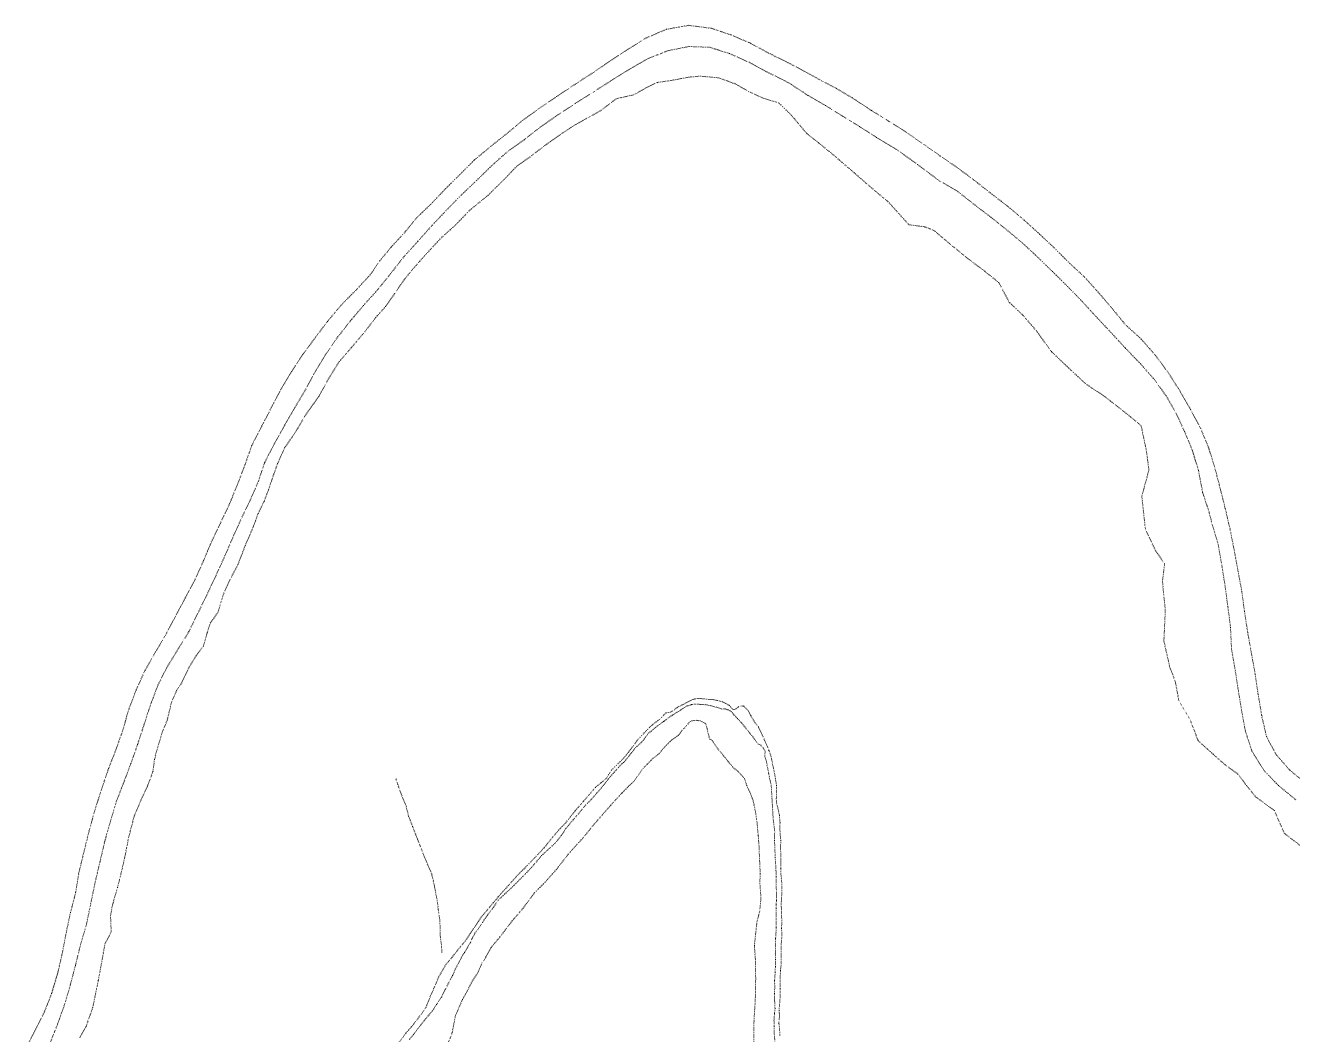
# Model space of a CAD drawing. Extents: x 682410 to 689460, y 7661803 to 7669124.
# Drawn here: x 684448.8 to 684830, y 7666235.3 to 7666538.9 of the extents above; entities that cross this region are included whole.
import ezdxf

# ---------------------------------------------------------------- set-up
doc = ezdxf.new("R2010")
doc.units = 0
doc.header["$MEASUREMENT"] = 0
doc.linetypes.add('DOT', pattern=[0.25, 0, -0.25])
doc.layers.add('02 TOE_Line', color=1, linetype='DOT', lineweight=20)

msp = doc.modelspace()

# ---------------------------------------------------------------- linework, layer by layer
at = {"layer": '02 TOE_Line'}
for points in [[(684833.72, 7666311.17, 4339.72), (684829.14, 7666314.86, 4339.13), (684825.05, 7666319.53, 4338.57), (684822.1, 7666325.05, 4337.99), (684820.68, 7666331.3, 4337.61), (684819.62, 7666337.64, 4337.23), (684818.72, 7666343.74, 4336.8), (684817.62, 7666349.87, 4336.47), (684816.48, 7666356.26, 4336.13), (684815.49, 7666362.68, 4335.78), (684814.69, 7666368.66, 4335.52), (684813.55, 7666374.87, 4335.33), (684812.39, 7666381.14, 4335.13), (684811.15, 7666387.39, 4334.94), (684809.72, 7666393.57, 4334.76), (684808.21, 7666399.6, 4334.5), (684806.6, 7666405.77, 4334.39), (684804.66, 7666412.05, 4334.51), (684802.22, 7666417.91, 4334.49), (684799.29, 7666423.36, 4334.4), (684796.07, 7666428.98, 4334.31), (684792.48, 7666434.61, 4334.27), (684788.51, 7666439.94, 4334.1), (684784.42, 7666444.59, 4334.01), (684779.75, 7666448.82, 4333.95), (684775.73, 7666453.72, 4333.96), (684771.71, 7666458.45, 4333.8), (684767.32, 7666463.3, 4333.76), (684762.8, 7666467.46, 4333.61), (684758.29, 7666472, 4333.37), (684753.82, 7666476.18, 4333.08), (684749.2, 7666480.37, 4332.85), (684744.21, 7666484.57, 4332.51), (684739, 7666488.58, 4332.35), (684734, 7666492.52, 4332.06), (684729.03, 7666496.19, 4331.68), (684724, 7666499.64, 4331.39), (684718.99, 7666503.19, 4330.96), (684713.8, 7666506.76, 4330.41), (684708.46, 7666510.17, 4330.01), (684703.24, 7666513.36, 4329.57), (684697.52, 7666517.14, 4328.89), (684692.75, 7666519.97, 4328.45), (684688.22, 7666522.34, 4328.02), (684684.11, 7666524.59, 4327.67), (684678.13, 7666527.77, 4327.06), (684672.25, 7666530.66, 4326.52), (684666.93, 7666533.56, 4325.99), (684661.19, 7666536.01, 4325.42), (684655.2, 7666538.05, 4324.95), (684648.33, 7666538.95, 4324.5), (684641.62, 7666537.75, 4323.97), (684635.57, 7666535.16, 4323.57), (684629.89, 7666531.67, 4323.05), (684624.58, 7666528.15, 4322.38), (684619.27, 7666524.52, 4321.73), (684614.17, 7666521.25, 4321.13), (684608.61, 7666517.52, 4320.47), (684603.37, 7666513.96, 4319.9), (684598.4, 7666510.36, 4319.27), (684593.69, 7666506.43, 4318.58), (684588.83, 7666502.56, 4318), (684583.92, 7666498.49, 4317.48), (684579.48, 7666494.03, 4316.95), (684575.1, 7666489.69, 4316.5), (684570.9, 7666485.27, 4316.07), (684566.45, 7666480.99, 4315.52), (684563.05, 7666476.79, 4315.15), (684558.94, 7666472.34, 4314.66), (684555.44, 7666468.13, 4314.22), (684552.74, 7666464.13, 4313.79), (684548.4, 7666459.42, 4313.52), (684544.03, 7666455.04, 4313.26), (684539.66, 7666449.85, 4312.77), (684535.9, 7666444.85, 4312.33), (684532.24, 7666439.88, 4311.77), (684528.9, 7666434.79, 4311.26), (684525.56, 7666429.24, 4310.77), (684522.75, 7666423.86, 4310.35), (684519.92, 7666418.37, 4309.72), (684516.92, 7666412.53, 4309.06), (684514.86, 7666406.72, 4308.56), (684512.66, 7666400.93, 4308.01), (684510.24, 7666395, 4307.64), (684507.5, 7666389.21, 4307.05), (684504.76, 7666383.53, 4306.45), (684502.42, 7666377.89, 4305.85), (684499.93, 7666372.37, 4305.15), (684496.87, 7666366.61, 4304.45), (684493.98, 7666361.17, 4303.99), (684491.1, 7666355.74, 4303.6), (684488.05, 7666350.54, 4303.15), (684484.79, 7666344.87, 4302.67), (684482.1, 7666338.9, 4302.16), (684479.87, 7666333, 4301.5), (684478.17, 7666327.04, 4300.86), (684476.06, 7666321.04, 4300.23), (684473.81, 7666315.31, 4299.7), (684471.76, 7666309.18, 4299.08), (684469.82, 7666303.18, 4298.48), (684468.06, 7666296.87, 4297.83), (684466.49, 7666290.51, 4297.08), (684464.91, 7666284.04, 4296.19), (684463.92, 7666277.94, 4295.25), (684462.38, 7666272.02, 4294.25), (684461.09, 7666265.93, 4293.51), (684459.92, 7666259.77, 4292.69), (684458.55, 7666253.84, 4291.92), (684456.71, 7666247.66, 4290.99), (684454.56, 7666242.19, 4290.17), (684451.6, 7666236.29, 4289.3), (684448.82, 7666230.9, 4288.69)], [(684830.94, 7666305.98, 4339.64), (684825.71, 7666310.26, 4339.17), (684821.4, 7666314.74, 4338.77), (684817.78, 7666320.47, 4338.17), (684815.76, 7666326.69, 4337.77), (684814.64, 7666332.8, 4337.41), (684813.67, 7666338.75, 4337.12), (684812.7, 7666345, 4336.61), (684811.6, 7666351.28, 4336.21), (684811.3, 7666357.81, 4335.77), (684810.48, 7666364.23, 4335.46), (684809.68, 7666370.21, 4335.3), (684808.67, 7666376.56, 4335.17), (684807.58, 7666382.8, 4334.93), (684805.8, 7666388.8, 4334.75), (684804.79, 7666392.75, 4334.64), (684802.92, 7666398.42, 4334.49), (684801.66, 7666405.03, 4334.33), (684799.82, 7666411.07, 4334.21), (684797.49, 7666416.75, 4334.35), (684794.93, 7666422.23, 4334.22), (684791.94, 7666427.47, 4334.16), (684788.23, 7666432.59, 4334.17), (684784.19, 7666437.15, 4334.05), (684779.7, 7666441.82, 4333.9), (684775.25, 7666446.66, 4333.9), (684770.81, 7666451.37, 4333.73), (684766.64, 7666455.93, 4333.59), (684762.31, 7666460.39, 4333.53), (684757.75, 7666464.88, 4333.33), (684753.28, 7666469.24, 4333.07), (684748.72, 7666473.48, 4332.85), (684744.05, 7666477.37, 4332.61), (684739.2, 7666481.25, 4332.33), (684734.18, 7666485.08, 4332.09), (684729.17, 7666489.03, 4331.8), (684723.8, 7666492.12, 4331.41), (684717.17, 7666497.07, 4330.84), (684711.19, 7666501.38, 4330.33), (684704.82, 7666505.23, 4329.85), (684699.73, 7666508.51, 4329.34), (684694.6, 7666511.64, 4328.83), (684689.51, 7666514.81, 4328.39), (684684.18, 7666517.88, 4327.86), (684678.47, 7666521.64, 4327.26), (684671.83, 7666524.94, 4326.66), (684666.49, 7666527.83, 4326.05), (684660.64, 7666530.45, 4325.32), (684654.67, 7666532.34, 4324.78), (684648.4, 7666532.58, 4324.29), (684642.1, 7666531.32, 4323.86), (684635.98, 7666528.89, 4323.25), (684630.28, 7666525.61, 4322.56), (684624.68, 7666522.09, 4321.95), (684619.44, 7666518.75, 4321.35), (684614.22, 7666515.44, 4320.72), (684608.97, 7666512, 4320.12), (684603.73, 7666508.37, 4319.44), (684598.81, 7666504.51, 4318.73), (684593.7, 7666500.84, 4318.17), (684588.99, 7666496.64, 4317.59), (684584.51, 7666492.26, 4317.05), (684579.87, 7666487.83, 4316.52), (684575.61, 7666483.48, 4316.05), (684571.16, 7666478.79, 4315.55), (684566.83, 7666473.93, 4314.95), (684562.62, 7666469.29, 4314.53), (684558.66, 7666464.21, 4313.92), (684554.79, 7666459.41, 4313.49), (684550.52, 7666454.68, 4313.27), (684546.58, 7666450.05, 4313), (684542.81, 7666445.24, 4312.63), (684539.36, 7666440.29, 4312.14), (684536.05, 7666434.89, 4311.64), (684533.23, 7666429.59, 4311.14), (684529.9, 7666424, 4310.64), (684526.83, 7666418.66, 4310.12), (684523.8, 7666413.23, 4309.54), (684520.82, 7666407.47, 4308.94), (684518.86, 7666401.67, 4308.28), (684516.46, 7666396.09, 4307.74), (684513.76, 7666390.54, 4307.3), (684511.25, 7666384.94, 4306.83), (684508.86, 7666379.42, 4306.28), (684506.21, 7666373.57, 4305.63), (684503.52, 7666367.82, 4305), (684500.84, 7666362.36, 4304.35), (684497.97, 7666356.52, 4303.89), (684494.81, 7666351.35, 4303.46), (684491.4, 7666345.85, 4303.09), (684488.71, 7666340.47, 4302.61), (684486.46, 7666334.58, 4301.95), (684484.45, 7666328.36, 4301.15), (684482.58, 7666322.63, 4300.39), (684480.58, 7666316.92, 4300.06), (684478.45, 7666311.29, 4299.48), (684476.13, 7666305.31, 4298.97), (684474.41, 7666299.55, 4298.22), (684472.67, 7666293.37, 4297.5), (684471.29, 7666287.4, 4296.78), (684469.81, 7666281.16, 4295.96), (684467.2, 7666268.51, 4294.08), (684465.39, 7666262.3, 4293.22), (684463.88, 7666256.15, 4292.36), (684462.28, 7666250.08, 4291.52), (684460.59, 7666244.27, 4290.7), (684458.44, 7666238.32, 4289.9), (684455.99, 7666232.11, 4289.09)], [(684833.9, 7666290.96, 4333.6), (684827.47, 7666295.89, 4333.24), (684824.47, 7666302.76, 4335.26), (684818.9, 7666306.83, 4334.42), (684816.12, 7666310.26, 4334.32), (684813.55, 7666313.69, 4333.89), (684809.69, 7666316.48, 4332.4), (684806.05, 7666319.69, 4330.51), (684801.55, 7666323.77, 4328.08), (684799.19, 7666329.98, 4326.95), (684795.76, 7666335.77, 4324.83), (684794.69, 7666341.56, 4324.29), (684792.98, 7666346.06, 4323.36), (684791.26, 7666353.78, 4322.68), (684791.69, 7666363, 4323.53), (684791.05, 7666369.22, 4323.49), (684790.84, 7666371.79, 4323.51), (684791.48, 7666376.93, 4324.33), (684788.69, 7666381.01, 4323.01), (684785.69, 7666387.44, 4322.03), (684784.62, 7666397.3, 4322.94), (684786.77, 7666405.23, 4325.48), (684785.91, 7666411.45, 4326.58), (684784.41, 7666418.53, 4327.8), (684779.48, 7666422.6, 4326.16), (684772.84, 7666427.74, 4325), (684767.91, 7666430.96, 4323.87), (684762.13, 7666436.32, 4323.36), (684757.41, 7666440.82, 4322.96), (684752.91, 7666447.04, 4323.43), (684748.84, 7666451.76, 4323.66), (684744.77, 7666455.62, 4323.35), (684741.56, 7666461.62, 4324.55), (684737.27, 7666465.05, 4324.25), (684732.13, 7666468.91, 4323.76), (684727.42, 7666472.77, 4323.59), (684722.06, 7666477.27, 4323.5), (684719.28, 7666478.34, 4322.89), (684714.56, 7666478.98, 4321.34), (684708.35, 7666485.84, 4321.91), (684703.21, 7666490.13, 4321.79), (684698.06, 7666494.63, 4322.21), (684692.07, 7666499.78, 4322.41), (684687.35, 7666503.64, 4322.48), (684683.85, 7666506.41, 4322.45), (684679.15, 7666512, 4323.14), (684675.43, 7666515.62, 4323.42), (684671.05, 7666516.89, 4322.44), (684666.67, 7666518.9, 4321.86), (684662.29, 7666521.35, 4321.5), (684657.36, 7666523.16, 4320.83), (684651.76, 7666523.66, 4319.87), (684648.36, 7666523.36, 4319.43), (684643.2, 7666522.39, 4319.21), (684638.81, 7666521.74, 4319.4), (684635.63, 7666520.23, 4319.08), (684631.78, 7666518.06, 4318.76), (684626.51, 7666516.85, 4319.12), (684622, 7666513.38, 4318.45), (684614.09, 7666508.93, 4317.83), (684610.02, 7666506.32, 4317.4), (684605.62, 7666503.18, 4316.8), (684600.89, 7666499.6, 4316.13), (684596.61, 7666496.55, 4315.69), (684592.86, 7666492.64, 4314.98), (684588.02, 7666487.85, 4314.32), (684582.52, 7666483.38, 4314.08), (684578.12, 7666478.79, 4313.72), (684573.83, 7666474.97, 4313.52), (684569.2, 7666469.96, 4312.94), (684565.24, 7666465.48, 4312.51), (684562.73, 7666462.39, 4312.08), (684559.85, 7666458.16, 4311.42), (684557.19, 7666454.36, 4310.91), (684554.21, 7666451.08, 4310.79), (684551, 7666446.84, 4310.44), (684547.02, 7666442.15, 4310.19), (684543.15, 7666437.68, 4310.06), (684540.16, 7666432.88, 4309.65), (684537.05, 7666427.32, 4309.14), (684535.39, 7666424.94, 4309.04), (684532.75, 7666421.22, 4308.94), (684530.76, 7666417.72, 4308.67), (684528.45, 7666414.22, 4308.5), (684526.79, 7666411.81, 4308.39), (684524.69, 7666407.13, 4307.72), (684523.36, 7666403.43, 4307.16), (684522.03, 7666399.4, 4306.67), (684520.6, 7666395.69, 4306.25), (684518.83, 7666392.09, 4305.9), (684517.28, 7666387.84, 4305.3), (684514.96, 7666382.49, 4304.77), (684512.74, 7666376.71, 4304.11), (684509.99, 7666371.47, 4303.7), (684508.33, 7666367.65, 4303.2), (684506.77, 7666362.45, 4302.14), (684504.46, 7666359.16, 4302.06), (684503.57, 7666356.44, 4301.62), (684502.35, 7666352.2, 4300.83), (684500.15, 7666349.25, 4300.67), (684497.94, 7666345.64, 4300.44), (684495.84, 7666341.18, 4299.86), (684494.3, 7666338.77, 4299.79), (684492.75, 7666335.28, 4299.43), (684491.53, 7666330.06, 4298.44), (684489.98, 7666326.24, 4298.13), (684488.54, 7666321.55, 4297.49), (684487.65, 7666318.07, 4296.94), (684487.2, 7666314.49, 4296.25), (684485.54, 7666310.01, 4295.81), (684483.77, 7666306.29, 4295.61), (684481.56, 7666301.04, 4295.29), (684479.89, 7666294.72, 4294.41), (684478.78, 7666288.95, 4293.49), (684477.77, 7666284.48, 4292.89), (684476.55, 7666279.57, 4292.26), (684475, 7666274.22, 4291.8), (684474.44, 7666271.06, 4291.31), (684474.64, 7666266.21, 4289.78), (684472.77, 7666262.69, 4289.78), (684471.98, 7666258.24, 4288.94), (684470.76, 7666251.61, 4287.74), (684469.08, 7666243.46, 4286.26), (684467.09, 7666237.79, 4285.58), (684465.14, 7666234.31, 4285.47)], [(684675.76, 7666235.03, 4251.74), (684675.66, 7666237.2, 4251.79), (684675.44, 7666238.73, 4251.83), (684675.66, 7666240.98, 4251.98), (684675.52, 7666242.62, 4252.1), (684675.68, 7666244.54, 4252.13), (684675.84, 7666246.7, 4252.34), (684675.88, 7666249.32, 4252.43), (684675.82, 7666251.73, 4252.6), (684675.95, 7666254.74, 4252.76), (684676.17, 7666256.66, 4252.97), (684676.16, 7666259.43, 4253.16), (684676.15, 7666262.29, 4253.29), (684676.32, 7666264.69, 4253.5), (684676.29, 7666267.35, 4253.65), (684676.31, 7666269.81, 4253.82), (684676.25, 7666272.13, 4253.99), (684676.16, 7666274.53, 4254.13), (684676.31, 7666277.42, 4254.31), (684676.33, 7666279.22, 4254.49), (684676.29, 7666281.73, 4254.71), (684676.07, 7666283.46, 4254.82), (684676.05, 7666285.38, 4255.09), (684676.07, 7666287.29, 4255.25), (684676.03, 7666289.15, 4255.47), (684675.97, 7666291.49, 4255.69), (684676.02, 7666293.83, 4255.88), (684675.86, 7666295.62, 4256.13), (684675.75, 7666297.23, 4256.28), (684675.8, 7666299.01, 4256.46), (684675.62, 7666301.3, 4256.66), (684675.13, 7666303.61, 4256.97), (684674.71, 7666305.07, 4257.16), (684674.69, 7666306.28, 4257.37), (684674.79, 7666308.07, 4257.71), (684674.73, 7666310.4, 4258.13), (684674.39, 7666312.52, 4258.53), (684673.97, 7666314.93, 4258.88), (684673.48, 7666317.04, 4259.15), (684673.11, 7666319.05, 4259.26), (684672.42, 7666320.93, 4259.3), (684671.15, 7666323.93, 4258.98), (684670.02, 7666326.39, 4259.13), (684669.29, 7666327.9, 4259.14), (684668.17, 7666329.36, 4259.15), (684667, 7666331.31, 4259.19), (684666.44, 7666332.54, 4259.32), (684664.83, 7666334.22, 4259.37), (684664.1, 7666334.16, 4259.27), (684663.31, 7666333.94, 4259.2), (684662.16, 7666333.1, 4259.14), (684661.58, 7666333.2, 4259.4), (684660.5, 7666334.36, 4259.58), (684659.53, 7666334.97, 4259.73), (684658.47, 7666335.45, 4259.81), (684657.14, 7666335.82, 4259.79), (684655.61, 7666336.11, 4259.53), (684654.59, 7666336.12, 4259.47), (684653.54, 7666336.28, 4259.3), (684651.99, 7666336.41, 4259.26), (684650.86, 7666336.48, 4259.11), (684649.52, 7666336.13, 4258.91), (684647.97, 7666335.39, 4258.69), (684646.38, 7666334.52, 4258.47), (684645.72, 7666334.15, 4258.42), (684644.84, 7666333.74, 4258.32), (684644.01, 7666333.06, 4258.15), (684642.84, 7666332.33, 4258.11), (684641.43, 7666332.1, 4258.1), (684639.8, 7666330.35, 4257.84), (684639.06, 7666329.83, 4257.74), (684637.94, 7666328.95, 4257.48), (684636.76, 7666327.96, 4257.43), (684635.66, 7666326.84, 4257.22), (684634.46, 7666325.55, 4257.01), (684633.25, 7666324.32, 4256.9), (684631.33, 7666321.79, 4256.52), (684630.16, 7666320.17, 4256.26), (684628.6, 7666318.33, 4256.05), (684625.58, 7666315.37, 4255.54), (684625.04, 7666314.82, 4255.51), (684624.24, 7666313.51, 4255.37), (684623.5, 7666312.34, 4255.13), (684622.03, 7666311.13, 4255.02), (684620.26, 7666309.68, 4254.74), (684618.73, 7666307.89, 4254.48), (684616.54, 7666305.36, 4254.12), (684614.19, 7666302.66, 4253.89), (684613.08, 7666301.25, 4253.69), (684611.35, 7666299.04, 4253.49), (684609.38, 7666297.03, 4253.26), (684606.95, 7666294.16, 4252.78), (684604.85, 7666291.53, 4252.35), (684602.03, 7666288.55, 4252.02), (684598.81, 7666285.2, 4251.88), (684597, 7666283.44, 4251.54), (684593.73, 7666279.76, 4251.16), (684591.91, 7666277.81, 4250.85), (684590.39, 7666276, 4250.65), (684587.47, 7666272.5, 4250.29), (684586.21, 7666271, 4250.1), (684585.06, 7666269.36, 4249.98), (684583.91, 7666267.59, 4249.82), (684582.55, 7666265.64, 4249.64), (684581.16, 7666263.5, 4249.39), (684579.21, 7666261.21, 4249.2), (684577.08, 7666258.5, 4248.94), (684575.25, 7666256.36, 4248.95), (684573.16, 7666252.73, 4248.41), (684571.61, 7666249.06, 4248.53), (684570.55, 7666246.66, 4248.18), (684569.31, 7666243.5, 4247.91), (684567.25, 7666240.63, 4247.7), (684564.95, 7666237.67, 4247.48), (684563.21, 7666235.72, 4247.38), (684560.93, 7666232.59, 4247.1)], [(684564.28, 7666233.83, 4247.28), (684565.59, 7666235.37, 4247.39), (684567.13, 7666237.42, 4247.5), (684568.76, 7666239.51, 4247.64), (684570.16, 7666241.22, 4247.8), (684571.3, 7666242.54, 4247.89), (684572.48, 7666244.37, 4248.04), (684574.02, 7666246.63, 4248.27), (684575.12, 7666248.94, 4248.38), (684576.29, 7666251.16, 4248.6), (684577.33, 7666253.09, 4248.73), (684578.12, 7666255.06, 4248.87), (684579.02, 7666256.63, 4249.01), (684580.07, 7666258.72, 4249.13), (684580.91, 7666260.02, 4249.23), (684581.91, 7666261.77, 4249.28), (684582.78, 7666263.17, 4249.44), (684583.16, 7666264.21, 4249.4), (684584.06, 7666265.85, 4249.48), (684586.37, 7666269.15, 4249.9), (684587.85, 7666271.33, 4250.17), (684589.64, 7666273.68, 4250.4), (684591.05, 7666275.79, 4250.55), (684593.06, 7666277.67, 4250.71), (684595.38, 7666279.82, 4251.11), (684597.06, 7666281.55, 4251.3), (684599.51, 7666283.98, 4251.74), (684601.78, 7666286.42, 4252.12), (684604.09, 7666289.19, 4252.45), (684608.34, 7666293.09, 4253.2), (684609.98, 7666295.2, 4253.16), (684611.43, 7666297.31, 4253.4), (684613.01, 7666299.3, 4253.69), (684615.35, 7666301.96, 4253.97), (684617.08, 7666304.11, 4254.18), (684619.15, 7666306.19, 4254.61), (684622.73, 7666310.33, 4255.24), (684623.82, 7666311.78, 4255.45), (684624.92, 7666313.13, 4255.58), (684625.95, 7666314.31, 4255.81), (684627.39, 7666315.93, 4256.07), (684628.32, 7666316.9, 4256.18), (684628.84, 7666317.26, 4256.15), (684629.36, 7666317.88, 4256.13), (684630.43, 7666319.24, 4256.34), (684631.22, 7666320.18, 4256.52), (684632.37, 7666321.67, 4256.73), (684634.44, 7666323.57, 4257.09), (684636.38, 7666326.16, 4257.1), (684637.17, 7666326.68, 4257.23), (684637.96, 7666327.43, 4257.28), (684638.97, 7666328.21, 4257.37), (684640.83, 7666329.52, 4257.65), (684642.12, 7666330.55, 4257.9), (684643.49, 7666331.46, 4258.06), (684644.6, 7666332.14, 4258.2), (684645.87, 7666332.97, 4258.34), (684647.76, 7666334.16, 4258.58), (684649.17, 7666334.61, 4258.77), (684650.18, 7666334.77, 4258.79), (684652.11, 7666334.66, 4259.02), (684653.75, 7666334.55, 4259.22), (684655.09, 7666334.22, 4259.38), (684656.56, 7666333.86, 4259.65), (684658.34, 7666333.28, 4259.66), (684659.32, 7666333.3, 4259.41), (684660.19, 7666333.02, 4259.46), (684661.18, 7666332.48, 4259.28), (684661.93, 7666331.55, 4258.98), (684663.06, 7666330.37, 4258.85), (684664.3, 7666329.04, 4258.65), (684665.21, 7666327.87, 4258.52), (684668.2, 7666324.18, 4258.54), (684669.24, 7666322.73, 4258.65), (684669.93, 7666322.46, 4258.62), (684670.85, 7666321.42, 4259.02), (684671.35, 7666320.58, 4259.07), (684671.21, 7666319.12, 4259.27), (684671.67, 7666317.54, 4258.91), (684672.04, 7666315.78, 4258.73), (684672.39, 7666313.9, 4258.61), (684672.71, 7666312.22, 4258.33), (684673.16, 7666310.34, 4257.84), (684673.45, 7666305.39, 4257.27), (684673.66, 7666301.65, 4256.89), (684673.75, 7666300.14, 4256.68), (684674.06, 7666297.74, 4256.24), (684674.2, 7666296.33, 4256.05), (684674.17, 7666295.33, 4256), (684674.16, 7666294.22, 4255.85), (684674.15, 7666293.61, 4255.37), (684674.36, 7666288.58, 4255.42), (684674.47, 7666286.68, 4255.23), (684674.59, 7666284.85, 4255.02), (684674.67, 7666282.92, 4254.81), (684674.66, 7666281.75, 4254.78), (684674.61, 7666280.36, 4254.64), (684674.74, 7666278.56, 4254.46), (684674.74, 7666276.89, 4254.38), (684674.75, 7666275.7, 4254.31), (684674.65, 7666274.52, 4254.15), (684674.65, 7666273.24, 4253.98), (684674.61, 7666271.56, 4253.92), (684674.62, 7666269.5, 4253.74), (684674.68, 7666267.59, 4253.71), (684674.48, 7666264.25, 4253.5), (684674.39, 7666259.82, 4253.18), (684674.46, 7666257.81, 4252.95), (684674.42, 7666255.86, 4252.87), (684674.34, 7666253.89, 4252.76), (684674.17, 7666251.64, 4252.61), (684674.21, 7666249.57, 4252.44), (684674.14, 7666247.64, 4252.29), (684674.17, 7666245.71, 4252.19), (684674.31, 7666243.14, 4252.04), (684674.13, 7666241.61, 4252), (684673.99, 7666239.71, 4251.94), (684674.09, 7666237.75, 4251.86), (684674.06, 7666235.57, 4251.78), (684674.26, 7666233.4, 4251.58)], [(684667.83, 7666229.1, 4248.96), (684667.98, 7666239.6, 4249.68), (684668.37, 7666246, 4250.3), (684668.48, 7666252.08, 4250.68), (684668.46, 7666257.1, 4250.99), (684668.09, 7666262.18, 4251.36), (684668.85, 7666269.12, 4252.18), (684669.69, 7666272.47, 4252.88), (684670.06, 7666276.35, 4253.25), (684669.75, 7666280.91, 4253.38), (684669.83, 7666283.91, 4253.74), (684669.49, 7666292, 4254.72), (684669.24, 7666295.33, 4255.26), (684668.9, 7666299, 4255.77), (684668.42, 7666302.41, 4256.24), (684667.73, 7666305.62, 4256.54), (684666.95, 7666307.81, 4256.51), (684665.79, 7666310.32, 4256.76), (684665.06, 7666312.45, 4257.21), (684663.13, 7666314.56, 4257.11), (684661.7, 7666315.68, 4256.82), (684660.21, 7666317.49, 4256.98), (684659.22, 7666318.7, 4257), (684658.06, 7666320.12, 4257.09), (684656.95, 7666321.53, 4257.13), (684656.22, 7666322.55, 4257.31), (684655.3, 7666323.98, 4257.33), (684654.62, 7666324.26, 4257.46), (684653.86, 7666327.37, 4257.87), (684653.47, 7666328.92, 4258.25), (684651.86, 7666329.7, 4258.36), (684650.88, 7666329.88, 4258.31), (684649.25, 7666329.74, 4258.29), (684648.34, 7666329.12, 4257.99), (684647.4, 7666327.86, 4257.8), (684646.33, 7666326.9, 4257.54), (684645.28, 7666325.37, 4257.25), (684643.11, 7666323.87, 4257.06), (684641.13, 7666321.92, 4256.81), (684639.36, 7666319.76, 4256.29), (684637.64, 7666318.51, 4256.21), (684635.78, 7666316.58, 4255.95), (684634.67, 7666315.51, 4255.9), (684631.87, 7666311.54, 4255.08), (684630.24, 7666310.03, 4254.88), (684628.09, 7666307.82, 4254.73), (684624.8, 7666304.24, 4254.31), (684622.5, 7666301.61, 4253.83), (684620.01, 7666298.76, 4253.34), (684616.46, 7666294.39, 4252.82), (684614.51, 7666292.29, 4252.61), (684612.06, 7666289.55, 4252.39), (684608.64, 7666285.12, 4251.66), (684605.01, 7666281.04, 4251.16), (684601.95, 7666277.98, 4250.48), (684598.56, 7666273.4, 4249.75), (684595.24, 7666269.54, 4249.33), (684591.48, 7666264.6, 4248.63), (684588.92, 7666261.57, 4248.42), (684587.32, 7666258.63, 4247.91), (684586.16, 7666256.88, 4247.56), (684584.89, 7666253.85, 4247), (684583.3, 7666251.54, 4246.68), (684582.01, 7666249.03, 4246.39), (684580.31, 7666245.89, 4246.19), (684578.2, 7666241.14, 4245.72), (684577.61, 7666238.1, 4245.29), (684577.2, 7666235.86, 4244.86), (684575.17, 7666230.8, 4244.5)], [(684574.1, 7666259.89, 4250.99), (684573.97, 7666262.35, 4251.71), (684573.6, 7666265.03, 4252.55), (684573.54, 7666268.18, 4253.52), (684573.43, 7666270.13, 4254.17), (684573.01, 7666272.95, 4255.18), (684572.78, 7666275.12, 4256.06), (684571.84, 7666280.13, 4258.07), (684571.05, 7666283.62, 4259.42), (684569.74, 7666286.65, 4260.66), (684568.57, 7666289.52, 4262.14), (684566.97, 7666293.59, 4263.86), (684565.28, 7666297.98, 4265.48), (684564.09, 7666301.02, 4266.59), (684563.33, 7666304.11, 4267.69), (684561.94, 7666307.47, 4269.05), (684560.86, 7666310.53, 4270.12), (684560.22, 7666312.51, 4270.75)]]:
    msp.add_polyline3d(points, dxfattribs=at)

doc.saveas('drawing.dxf')
